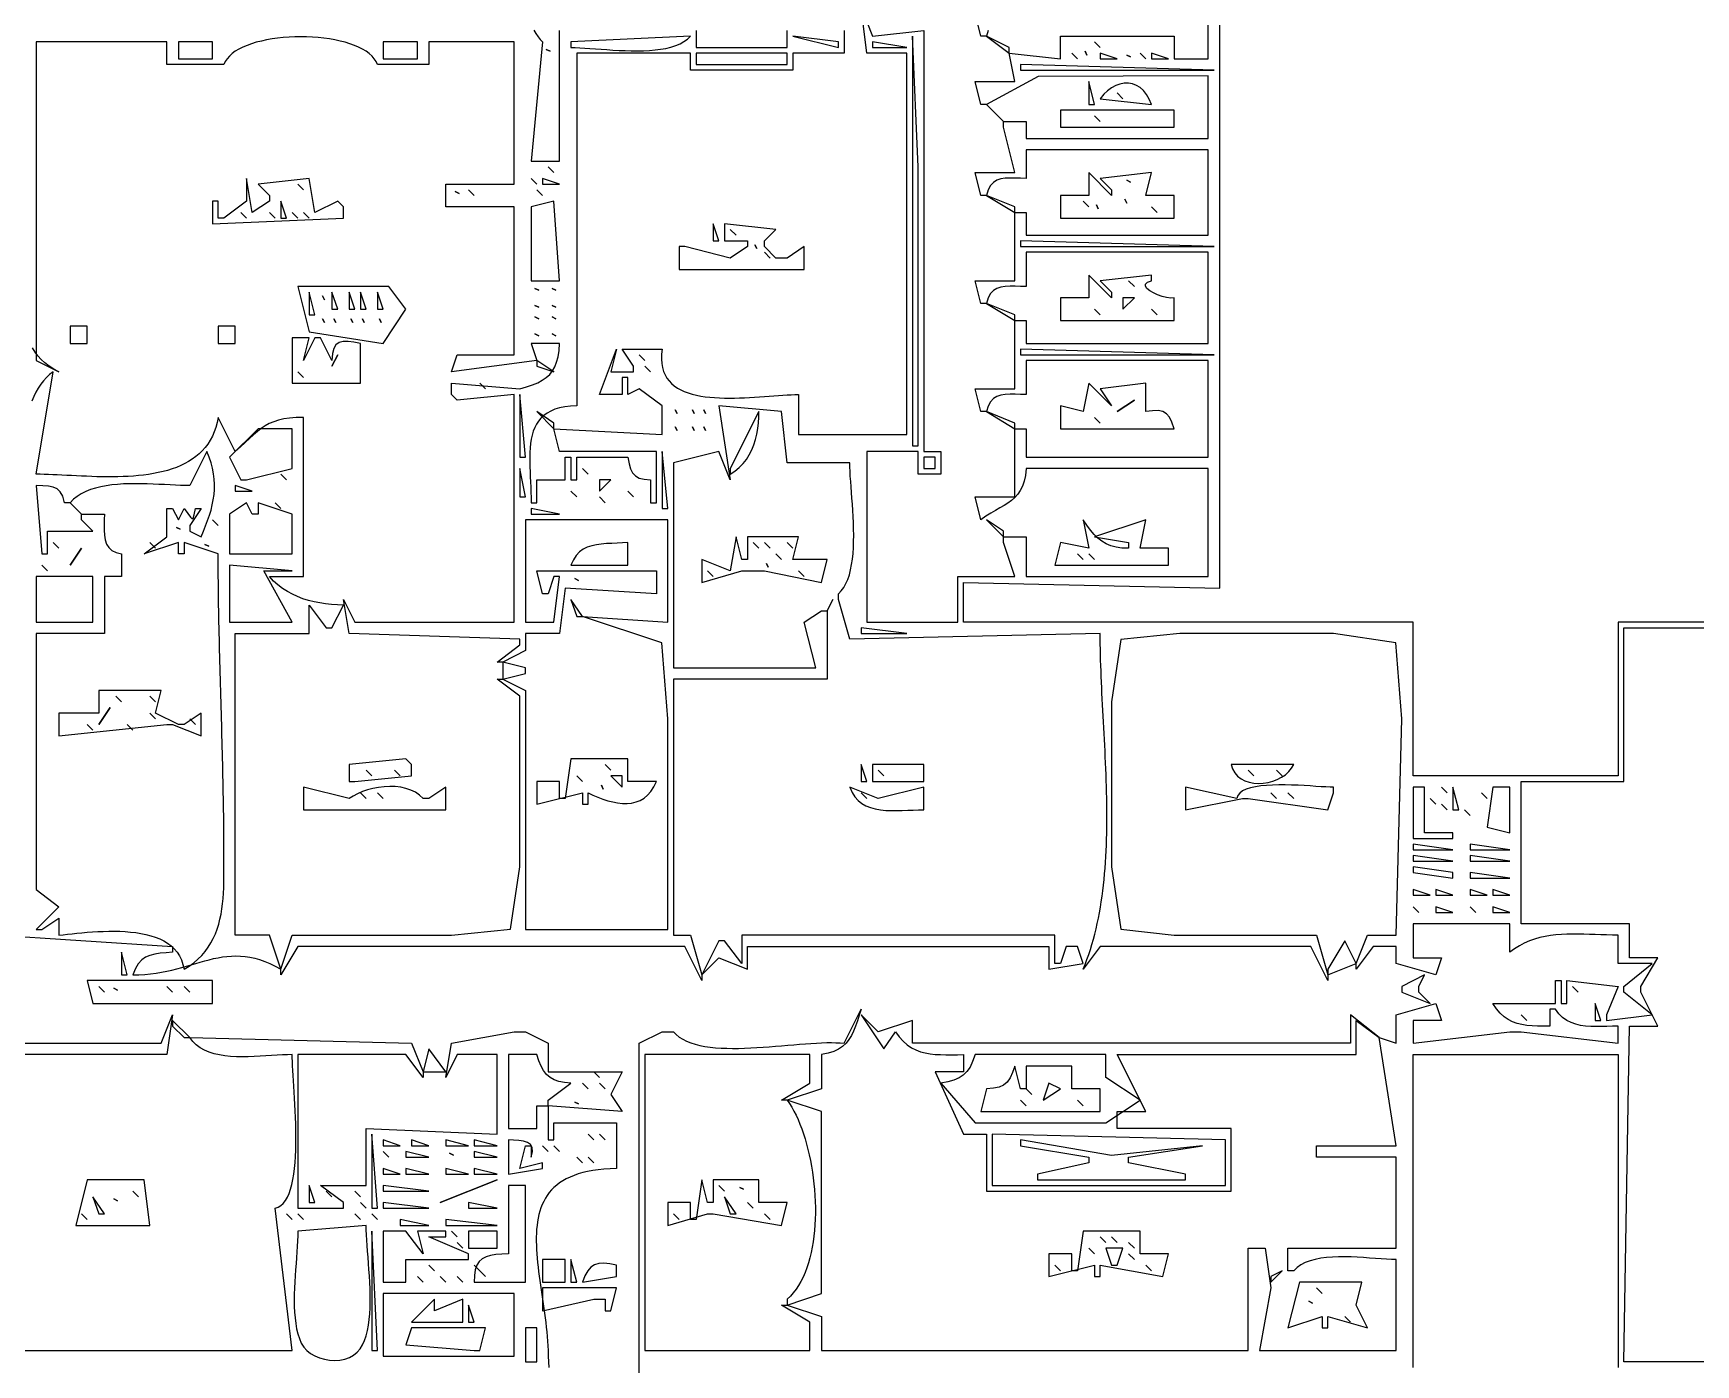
# Model space of a CAD drawing. Extents: x 0 to 1224, y 0 to 793.
# Drawn here: x 657.5 to 949.7, y 410.5 to 644.5 of the extents above; entities that cross this region are included whole.
import ezdxf

# ---------------------------------------------------------------- set-up
doc = ezdxf.new("R2010")
doc.units = 0
doc.layers.add('C7', color=7, linetype='CONTINUOUS')

msp = doc.modelspace()

# ---------------------------------------------------------------- linework, layer by layer
at = {"layer": 'C7'}
for points in [[(997, 541), (936, 541), (936, 514), (900, 514), (900, 541), (821, 541), (821, 548), (866, 547), (866, 752)], [(800, 645), (800, 641), (791, 641), (791, 638), (773, 638), (773, 641), (753, 641), (753, 579), (751.8939, 578.9514), (750.8889, 578.835), (749.9803, 578.6535), (749.1635, 578.4097), (748.4338, 578.1064), (747.7866, 577.7464), (747.2172, 577.3325), (746.721, 576.8673), (746.2932, 576.3538), (745.9293, 575.7946), (745.6246, 575.1926), (745.3744, 574.5506), (745.174, 573.8712), (745.019, 573.1573), (744.9044, 572.4117), (744.8258, 571.6371), (744.7784, 570.8364), (744.7577, 570.0122), (744.7589, 569.1675), (744.7774, 568.3048), (744.8085, 567.4271), (744.8476, 566.5371), (744.89, 565.6376), (744.9311, 564.7314), (744.9663, 563.8212), (744.9908, 562.9098), (745, 562), (746, 562), (746, 566), (751, 566), (751, 570), (752, 570), (752, 566), (753, 566), (753, 570), (762, 570), (762.2213, 568.8496), (762.4825, 567.9316), (762.8296, 567.2223), (763.3088, 566.6982), (763.9662, 566.3356), (764.8479, 566.1107), (766, 566), (766, 562), (767, 562), (767, 571), (750, 571), (749, 575), (768, 574), (768, 579), (764, 582), (762, 581), (762, 584), (761, 584), (761, 581), (757, 581), (760, 589), (759, 585), (763, 585), (763, 586), (761, 589), (768, 589), (767.9013, 588.0921), (767.8813, 587.2478), (767.9366, 586.4649), (768.064, 585.7414), (768.2603, 585.0749), (768.5222, 584.4634), (768.8463, 583.9047), (769.2295, 583.3966), (769.6685, 582.937), (770.16, 582.5238), (770.7008, 582.1547), (771.2876, 581.8276), (771.9171, 581.5404), (772.586, 581.2909), (773.2912, 581.0769), (774.0294, 580.8962), (774.7972, 580.7469), (775.5914, 580.6265), (776.4088, 580.5331), (777.2461, 580.4644), (778.1, 580.4183), (778.9673, 580.3927), (779.8447, 580.3853), (780.7289, 580.394), (781.6168, 580.4167), (782.5049, 580.4512), (783.3901, 580.4953), (784.2691, 580.5469), (785.1386, 580.6039), (785.9954, 580.664), (786.8362, 580.7251), (787.6578, 580.7851), (788.4568, 580.8417), (789.2301, 580.8929), (789.9743, 580.9365), (790.6861, 580.9703), (791.3625, 580.9922), (792, 581), (792, 574), (811, 574), (811, 641), (804, 641), (803, 649), (805, 644), (814, 645), (814, 571), (817, 571), (817, 567), (813, 567), (813, 571), (804, 571), (804, 541), (820, 541), (820, 549), (830, 549), (828, 555), (828, 556), (832, 556), (832, 549), (864, 549), (864, 568), (832, 568), (831.8592, 566.8041), (831.6358, 565.7732), (831.3338, 564.8872), (830.9574, 564.1262), (830.5105, 563.4702), (829.9975, 562.8993), (829.4222, 562.3935), (828.7889, 561.9329), (828.1017, 561.4975), (827.3646, 561.0673), (826.5818, 560.6224), (825.7573, 560.1429), (824.8953, 559.6087), (824, 559), (823, 563), (830, 563), (830, 575), (832, 575), (832, 570), (864, 570), (864, 587), (832, 587), (832, 581), (831.0083, 581.0163), (830.0571, 581.0447), (829.1555, 581.0542), (828.3126, 581.0141), (827.5375, 580.8933), (826.8395, 580.6611), (826.2275, 580.2866), (825.7109, 579.7388), (825.2986, 578.9869), (825, 578), (824, 578), (823, 582), (830, 582), (830, 594), (832, 594), (832, 590), (864, 590), (864, 606), (832, 606), (832, 600), (831.0083, 600.0163), (830.0571, 600.0447), (829.1555, 600.0543), (828.3126, 600.0141), (827.5375, 599.8934), (826.8395, 599.6612), (826.2275, 599.2867), (825.7109, 598.7389), (825.2986, 597.9869), (825, 597), (824, 597), (823, 601), (830, 601), (830, 613), (832, 613), (832, 609), (864, 609), (864, 624), (832, 624), (832, 619), (831.0083, 619.0163), (830.0571, 619.0447), (829.1555, 619.0542), (828.3126, 619.0141), (827.5375, 618.8934), (826.8395, 618.6612), (826.2275, 618.2866), (825.7109, 617.7388), (825.2986, 616.9869), (825, 616), (824, 616), (823, 620), (830, 620), (828, 628), (828, 629), (832, 629), (832, 626), (864, 626), (864, 637), (834.083313, 636.888916), (825, 632), (824, 632), (823, 636), (830, 636), (829, 641), (838, 640), (838, 644), (858, 644), (858, 640), (864, 640), (864, 650)], [(825.2986, 644.9869), (825, 644), (824, 644), (823, 648)], [(764, 377), (764, 467), (768, 469), (769, 469), (770, 469), (770.4853, 468.5119), (771.0373, 468.0776), (771.6521, 467.6944), (772.3258, 467.3597), (773.0545, 467.0709), (773.8343, 466.8253), (774.6614, 466.6204), (775.5318, 466.4536), (776.4416, 466.3221), (777.387, 466.2235), (778.3641, 466.1551), (779.3689, 466.1142), (780.3977, 466.0984), (781.4465, 466.1048), (782.5113, 466.1311), (783.5884, 466.1744), (784.6738, 466.2323), (785.7637, 466.3021), (786.8541, 466.3811), (787.9412, 466.4669), (789.0211, 466.5567), (790.0898, 466.648), (791.1436, 466.738), (792.1784, 466.8244), (793.1905, 466.9043), (794.1759, 466.9752), (795.1307, 467.0345), (796.051, 467.0796), (796.9331, 467.1078), (797.7729, 467.1166), (798.5665, 467.1032), (799.3102, 467.0652), (800, 467), (803, 473), (802.6509, 471.924), (802.3229, 470.9196), (801.9967, 469.9874), (801.6534, 469.1285), (801.2738, 468.3438), (800.8389, 467.634), (800.3296, 467.0001), (799.7269, 466.443), (799.0116, 465.9635), (798.1647, 465.5626), (797.1672, 465.2411), (796, 465), (796, 459), (790, 457), (789, 457), (794, 460), (794, 465), (765, 465), (765, 413), (794, 413), (794, 418), (789, 421), (790, 421), (796, 419), (796, 413), (871, 413), (871, 431), (874, 431), (875, 424), (873, 413), (897, 413), (897, 429), (896.1838, 429.0147), (895.2987, 429.0543), (894.3543, 429.1121), (893.3601, 429.1813), (892.3257, 429.2552), (891.2607, 429.327), (890.1747, 429.39), (889.0774, 429.4374), (887.9783, 429.4625), (886.887, 429.4585), (885.813, 429.4186), (884.7661, 429.3362), (883.7558, 429.2045), (882.7917, 429.0166), (881.8834, 428.766), (881.0404, 428.4457), (880.2725, 428.0491), (879.5891, 427.5695), (879, 427), (878, 427), (878, 431), (897, 431), (897, 447), (883, 447), (883, 449), (897, 449), (894, 468), (897, 467), (897, 472), (904, 474), (905, 471), (900, 471), (900, 467), (917, 469), (918, 469), (919, 469), (936, 467), (936, 470), (935.031, 469.9879), (934.0626, 469.9615), (933.1002, 469.9356), (932.1493, 469.9254), (931.2153, 469.9456), (930.3035, 470.0113), (929.4194, 470.1374), (928.5684, 470.3388), (927.756, 470.6306), (926.9875, 471.0277), (926.2684, 471.5449), (925.6041, 472.1974), (925, 473), (924, 473), (924, 470), (922.9081, 470.0045), (921.874, 470.0201), (920.8943, 470.0613), (919.966, 470.1427), (919.0857, 470.2791), (918.2502, 470.485), (917.4565, 470.775), (916.7011, 471.1639), (915.981, 471.6662), (915.2929, 472.2965), (914.6336, 473.0696), (914, 474), (925, 474), (925, 478), (926, 478), (926, 474), (927, 474), (927, 478), (936, 477), (934, 472), (934, 471), (942, 472), (937, 476), (937, 477), (942, 481), (936, 481), (936, 486), (935.0038, 486.009), (934.0041, 486.0328), (933.0022, 486.0661), (931.9995, 486.1035), (930.9974, 486.14), (929.9973, 486.1701), (929.0007, 486.1888), (928.0089, 486.1907), (927.0234, 486.1706), (926.0456, 486.1233), (925.0768, 486.0436), (924.1186, 485.9261), (923.1722, 485.7657), (922.2392, 485.557), (921.3209, 485.295), (920.4188, 484.9743), (919.5342, 484.5897), (918.6686, 484.1359), (917.8234, 483.6077), (917, 483), (917, 488), (900, 488), (900, 482), (905, 482), (904, 479), (897, 481), (897, 484), (893, 484), (890, 480), (890, 481), (892, 486), (897, 486), (898, 524), (896.972229, 537.396606), (886, 539), (859, 539), (848.603394, 537.972229), (847, 527), (847, 498), (848.603394, 487.027771), (858, 486), (883, 486), (885, 479), (885, 478), (882, 484), (845, 484), (842, 480), (842.3446, 480.8533), (842.671, 481.7178), (842.9798, 482.5931), (843.2712, 483.4789), (843.5457, 484.3747), (843.8037, 485.2803), (844.0457, 486.1952), (844.272, 487.1193), (844.4831, 488.052), (844.6795, 488.9931), (844.8615, 489.9422), (845.0296, 490.8989), (845.1841, 491.8629), (845.3256, 492.8339), (845.4544, 493.8116), (845.5709, 494.7955), (845.6756, 495.7852), (845.769, 496.7806), (845.8513, 497.7812), (845.9231, 498.7866), (845.9848, 499.7966), (846.0367, 500.8108), (846.0794, 501.8287), (846.1133, 502.8502), (846.1386, 503.8748), (846.156, 504.9021), (846.1658, 505.9319), (846.1684, 506.9638), (846.1643, 507.9974), (846.1539, 509.0324), (846.1375, 510.0684), (846.1157, 511.1052), (846.0888, 512.1422), (846.0573, 513.1793), (846.0216, 514.216), (845.9822, 515.252), (845.9393, 516.287), (845.8935, 517.3205), (845.8452, 518.3523), (845.7949, 519.3821), (845.7428, 520.4093), (845.6895, 521.4338), (845.6354, 522.4551), (845.5809, 523.473), (845.5264, 524.487), (845.4724, 525.4968), (845.4192, 526.5021), (845.3674, 527.5025), (845.3172, 528.4977), (845.2692, 529.4873), (845.2237, 530.471), (845.1813, 531.4484), (845.1422, 532.4192), (845.107, 533.383), (845.0761, 534.3395), (845.0498, 535.2883), (845.0286, 536.2291), (845.013, 537.1616), (845.0033, 538.0853), (845, 539), (801, 538), (799, 545), (799, 546), (799.5026, 546.5121), (799.9423, 547.1088), (800.3229, 547.7834), (800.6478, 548.5293), (800.9207, 549.34), (801.1451, 550.2088), (801.3248, 551.1292), (801.4632, 552.0945), (801.564, 553.0982), (801.6308, 554.1338), (801.6671, 555.1945), (801.6767, 556.2738), (801.663, 557.3652), (801.6298, 558.4619), (801.5805, 559.5575), (801.5188, 560.6454), (801.4483, 561.7189), (801.3727, 562.7715), (801.2954, 563.7966), (801.2201, 564.7875), (801.1505, 565.7378), (801.09, 566.6407), (801.0424, 567.4898), (801.0112, 568.2784), (801, 569), (790, 569), (789, 578), (778, 579), (780, 566), (778, 571), (770, 569), (770, 533), (795, 533), (793, 541), (796, 543), (797, 543), (797, 531), (770, 531), (770, 486), (773, 486), (775, 479), (775, 478), (772, 484), (704, 484), (701, 479), (701, 480), (703, 486), (731, 486), (741.396606, 487.027771), (743, 498), (743, 528), (739, 531), (740, 531), (744, 529), (744, 487), (769, 487), (769, 524), (767.972229, 537.396606), (754, 542), (769, 541), (769, 559), (744, 559), (744, 541), (749, 541), (750, 549), (749, 549), (748, 546), (747, 546), (746, 550), (767, 550), (767, 546), (751, 547), (750, 539), (744, 539), (744, 536), (740, 534), (739, 534), (743, 537), (743, 538), (713, 539), (712, 545), (714, 541), (742, 541), (742, 581), (732, 580), (731, 581), (731, 583), (743, 582), (744.1775, 582.3456), (745.2261, 582.7021), (746.1518, 583.0837), (746.9612, 583.5047), (747.6604, 583.9793), (748.2557, 584.5218), (748.7535, 585.1464), (749.1601, 585.8674), (749.4817, 586.699), (749.7247, 587.6555), (749.8953, 588.751), (750, 590), (745, 590), (746, 587), (731, 585), (732, 588), (742, 588), (742, 614), (730, 614), (730, 618), (742, 618), (742, 643), (727, 643), (727, 639), (718, 639), (717.7641, 639.5255), (717.4401, 640.0211), (717.0331, 640.4866), (716.5484, 640.922), (715.991, 641.3275), (715.3663, 641.7029), (714.6794, 642.0482), (713.9355, 642.3636), (713.1397, 642.6489), (712.2972, 642.9042), (711.4133, 643.1294), (710.4931, 643.3246), (709.5417, 643.4898), (708.5645, 643.6249), (707.5665, 643.7301), (706.553, 643.8051), (705.529, 643.8502), (704.5, 643.8652), (703.4709, 643.8502), (702.4469, 643.8051), (701.4334, 643.7301), (700.4354, 643.6249), (699.4582, 643.4898), (698.5068, 643.3246), (697.5866, 643.1294), (696.7027, 642.9042), (695.8602, 642.6489), (695.0644, 642.3636), (694.3205, 642.0482), (693.6336, 641.7029), (693.0089, 641.3275), (692.4515, 640.922), (691.9668, 640.4866), (691.5598, 640.0211), (691.2358, 639.5255), (691, 639), (681, 639), (681, 643), (658, 643), (658, 587), (662, 585), (661.0938, 585.476), (660.2766, 585.9963), (659.5438, 586.5589), (658.8912, 587.1613), (658.3144, 587.8014), (657.809, 588.477), (657.3707, 589.1858)], [(683, 643), (683, 640), (689, 640), (689, 643), (683, 643)], [(719, 643), (719, 640), (725, 640), (725, 643), (719, 643)], [(747, 643), (745, 622), (750, 622), (750, 645)], [(745.4517, 645.0669), (745.8225, 644.4352), (746.2052, 643.8762), (746.5982, 643.3958), (747, 643)], [(752, 643), (752, 642), (752.7406, 641.9879), (753.5476, 641.9548), (754.4135, 641.9047), (755.3313, 641.8422), (756.2936, 641.7714), (757.2933, 641.6967), (758.3231, 641.6223), (759.3757, 641.5527), (760.4441, 641.492), (761.5209, 641.4447), (762.5989, 641.4149), (763.6709, 641.4071), (764.7297, 641.4255), (765.768, 641.4745), (766.7787, 641.5583), (767.7544, 641.6812), (768.688, 641.8476), (769.5722, 642.0618), (770.3998, 642.328), (771.1636, 642.6507), (771.8564, 643.034), (772.4709, 643.4823), (773, 644), (752, 643)], [(774, 645), (774, 642), (790, 642), (790, 645)], [(791, 644), (799, 642), (799, 643), (791, 644)], [(805, 643), (805, 642), (811, 642), (805, 643)], [(812, 644), (812, 572), (813, 572), (813, 621), (812, 644)], [(825, 644), (829, 641), (829, 642), (825, 644)], [(844, 643), (845, 642), (844, 643)], [(747.666687, 641.666687), (748.333313, 641.333313), (747.666687, 641.666687)], [(774, 641), (774, 639), (790, 639), (790, 641), (774, 641)], [(840, 641), (841, 640), (840, 641)], [(842.333313, 641.333313), (842.666687, 640.666687), (842.333313, 641.333313)], [(845, 641), (845, 640), (848, 640), (845, 641)], [(849.666687, 640.666687), (850.333313, 640.333313), (849.666687, 640.666687)], [(852, 641), (853, 640), (852, 641)], [(854, 641), (854, 640), (857, 640), (854, 641)], [(831, 639), (831, 638), (865, 638), (831, 639)], [(843, 636), (843, 632), (844, 632), (843, 636)], [(845, 633), (854, 632), (853.6186, 632.9424), (853.1538, 633.7456), (852.6164, 634.411), (852.0171, 634.9398), (851.3668, 635.3333), (850.6762, 635.5928), (849.9563, 635.7195), (849.2176, 635.7149), (848.4712, 635.5802), (847.7278, 635.3166), (846.9981, 634.9255), (846.2931, 634.4082), (845.6234, 633.7659), (845, 633)], [(848, 634), (849, 633), (848, 634)], [(825, 632), (828, 629), (825, 632)], [(838, 631), (838, 628), (858, 628), (858, 631), (838, 631)], [(844, 630), (845, 629), (844, 630)], [(748, 621), (749, 620), (748, 621)], [(843, 620), (843, 616), (838, 616), (838, 612), (858, 612), (858, 616), (853, 616), (854, 620), (845, 619), (847, 617), (847, 616), (843, 620)], [(695, 619), (695, 615), (691, 612), (690, 612), (690, 615), (689, 615), (689, 611), (712, 612), (712, 614), (711, 615), (707, 613), (706, 619), (697, 618), (699, 616), (699, 615), (696, 613), (695, 619)], [(704, 618), (705, 617), (704, 618)], [(731.666687, 616.666687), (732.333313, 616.333313), (731.666687, 616.666687)], [(734, 617), (735, 616), (734, 617)], [(745, 619), (746, 618), (745, 619)], [(746, 617), (747, 616), (746, 617)], [(747, 619), (747, 618), (750, 618), (747, 619)], [(849.666687, 618.666687), (850.333313, 618.333313), (849.666687, 618.666687)], [(701, 615), (701, 612), (702, 612), (701, 615)], [(749, 615), (745, 614), (745, 601), (750, 601), (749, 615)], [(825, 616), (830, 613), (830, 614), (825, 616)], [(842, 615), (843, 614), (842, 615)], [(844.333313, 614.333313), (844.666687, 613.666687), (844.333313, 614.333313)], [(849.333313, 615.333313), (849.666687, 614.666687), (849.333313, 615.333313)], [(854, 614), (855, 613), (854, 614)], [(694, 613), (695, 612), (694, 613)], [(699, 613), (700, 612), (699, 613)], [(703, 613), (704, 612), (703, 613)], [(705, 613), (706, 612), (705, 613)], [(779, 611), (779, 608), (783, 608), (783, 607), (780, 605), (772, 607), (771, 607), (771, 603), (793, 603), (793, 607), (790, 605), (789, 605), (788, 605), (786, 607), (786, 608), (788, 610), (779, 611)], [(777, 611), (777, 608), (778, 608), (777, 611)], [(780, 610), (781, 609), (780, 610)], [(831, 608), (831, 607), (865, 607), (831, 608)], [(784.333313, 607.333313), (784.666687, 606.666687), (784.333313, 607.333313)], [(786, 606), (787, 605), (786, 606)], [(843, 602), (843, 598), (838, 598), (838, 594), (858, 594), (858, 598), (857.3912, 597.9629), (856.6661, 598.0507), (855.8799, 598.2425), (855.0876, 598.5171), (854.3443, 598.8537), (853.7052, 599.2312), (853.2253, 599.6288), (852.9597, 600.0254), (852.9635, 600.4001), (853.2919, 600.732), (854, 601), (854, 602), (845, 601), (847, 599), (847, 598), (843, 602)], [(704, 600), (706, 592), (719, 590), (723, 596), (720, 600), (704, 600)], [(706, 599), (706, 595), (707, 595), (706, 599)], [(710, 599), (710, 596), (711, 596), (710, 599)], [(713, 599), (713, 596), (714, 596), (713, 599)], [(715, 599), (715, 596), (716, 596), (715, 599)], [(718, 599), (718, 596), (719, 596), (718, 599)], [(745.666687, 599.666687), (746.333313, 599.333313), (745.666687, 599.666687)], [(748.666687, 599.666687), (749.333313, 599.333313), (748.666687, 599.666687)], [(850, 601), (851, 600), (850, 601)], [(708.333313, 598.333313), (708.666687, 597.666687), (708.333313, 598.333313)], [(745.666687, 596.666687), (746.333313, 596.333313), (745.666687, 596.666687)], [(748.666687, 596.666687), (749.333313, 596.333313), (748.666687, 596.666687)], [(825, 597), (830, 594), (830, 595), (825, 597)], [(849, 598), (849, 596), (851, 598), (849, 598)], [(708.333313, 594.333313), (708.666687, 593.666687), (708.333313, 594.333313)], [(710.333313, 594.333313), (710.666687, 593.666687), (710.333313, 594.333313)], [(713.333313, 594.333313), (713.666687, 593.666687), (713.333313, 594.333313)], [(715.333313, 594.333313), (715.666687, 593.666687), (715.333313, 594.333313)], [(718.333313, 594.333313), (718.666687, 593.666687), (718.333313, 594.333313)], [(745.666687, 594.666687), (746.333313, 594.333313), (745.666687, 594.666687)], [(748.666687, 594.666687), (749.333313, 594.333313), (748.666687, 594.666687)], [(844, 596), (845, 595), (844, 596)], [(854, 596), (855, 595), (854, 596)], [(664, 593), (664, 590), (667, 590), (667, 593), (664, 593)], [(690, 593), (690, 590), (693, 590), (693, 593), (690, 593)], [(703, 591), (703, 583), (715, 583), (715, 590), (713.8479, 590.2337), (712.8362, 590.3551), (711.9698, 590.3335), (711.2541, 590.1379), (710.6941, 589.7376), (710.2949, 589.1017), (710.0618, 588.1995), (710, 587), (708, 591), (707, 591), (705, 587), (706, 591), (703, 591)], [(745.666687, 591.666687), (746.333313, 591.333313), (745.666687, 591.666687)], [(748.666687, 591.666687), (749.333313, 591.333313), (748.666687, 591.666687)], [(711, 588), (710, 586), (711, 588)], [(764, 588), (765, 587), (764, 588)], [(831, 589), (831, 588), (865, 588), (831, 589)], [(649.713745, 486.134247), (682, 484), (682, 483), (680.8415, 482.9099), (679.7901, 482.8097), (678.8407, 482.6658), (677.9882, 482.4445), (677.2274, 482.1121), (676.5533, 481.6351), (675.9607, 480.9798), (675.4446, 480.1126), (675, 479), (676.0791, 479.022), (677.1218, 479.0851), (678.1304, 479.185), (679.1071, 479.3174), (680.0543, 479.478), (680.9745, 479.6624), (681.8698, 479.8663), (682.7427, 480.0855), (683.5954, 480.3154), (684.4304, 480.552), (685.2499, 480.7907), (686.0564, 481.0274), (686.8521, 481.2576), (687.6394, 481.4771), (688.4205, 481.6815), (689.198, 481.8665), (689.9741, 482.0278), (690.7511, 482.1611), (691.5313, 482.262), (692.3172, 482.3262), (693.1111, 482.3494), (693.9152, 482.3273), (694.732, 482.2556), (695.5638, 482.1298), (696.4129, 481.9458), (697.2816, 481.6992), (698.1724, 481.3856), (699.0874, 481.0007), (700.0292, 480.5403), (701, 480), (699, 486), (693, 486), (693, 539), (706, 539), (706, 544), (709, 540), (710, 540), (712, 544), (710.9445, 544.04), (709.8979, 544.1146), (708.863, 544.2272), (707.8423, 544.3816), (706.8385, 544.5812), (705.8542, 544.8295), (704.892, 545.1303), (703.9547, 545.4869), (703.0449, 545.903), (702.1651, 546.3821), (701.3181, 546.9278), (700.5065, 547.5436), (699.7329, 548.2332), (699, 549), (705, 549), (705, 577), (703.6988, 576.9654), (702.543, 576.8715), (701.5133, 576.7178), (700.5904, 576.5041), (699.7552, 576.2301), (698.9882, 575.8954), (698.2703, 575.4999), (697.5822, 575.0431), (696.9046, 574.5248), (696.2182, 573.9446), (695.5039, 573.3024), (694.7422, 572.5977), (693.914, 571.8303), (693, 571), (690, 577), (689.8209, 576.0911), (689.5892, 575.2347), (689.3068, 574.4295), (688.9757, 573.6739), (688.5977, 572.9663), (688.1748, 572.3054), (687.709, 571.6896), (687.2022, 571.1175), (686.6563, 570.5875), (686.0733, 570.0981), (685.4551, 569.6479), (684.8036, 569.2354), (684.1208, 568.859), (683.4086, 568.5173), (682.669, 568.2088), (681.9039, 567.9321), (681.1152, 567.6855), (680.305, 567.4677), (679.475, 567.277), (678.6273, 567.1122), (677.7637, 566.9715), (676.8864, 566.8537), (675.997, 566.7571), (675.0977, 566.6802), (674.1904, 566.6217), (673.2769, 566.5799), (672.3593, 566.5535), (671.4394, 566.5408), (670.5193, 566.5405), (669.6008, 566.551), (668.6858, 566.5709), (667.7764, 566.5986), (666.8745, 566.6326), (665.9819, 566.6715), (665.1007, 566.7138), (664.2328, 566.7579), (663.3801, 566.8025), (662.5445, 566.8459), (661.728, 566.8868), (660.9326, 566.9235), (660.1601, 566.9547), (659.4126, 566.9789), (658.6919, 566.9944), (658, 567), (661, 585), (660.3843, 584.5333), (659.8148, 584.0094), (659.2899, 583.4312), (658.8078, 582.8015), (658.367, 582.1233), (657.9657, 581.3995), (657.6022, 580.633), (657.2749, 579.8268)], [(704, 585), (705, 584), (704, 585)], [(746, 587), (746, 586), (749, 585), (746, 587)], [(765, 586), (766, 585), (765, 586)], [(736, 583), (737, 582), (736, 583)], [(843, 583), (842, 578), (838, 579), (838, 575), (858, 575), (857.6144, 576.1636), (857.1735, 577.0333), (856.6446, 577.6385), (855.9952, 578.0084), (855.193, 578.1724), (854.2054, 578.1598), (853, 578), (853, 583), (845, 582), (847, 579), (843, 583)], [(743, 581), (743, 570), (744, 570), (743, 581)], [(851, 580), (848, 578), (851, 580)], [(746, 578), (749, 575), (749, 576), (746, 578)], [(770.333313, 578.333313), (770.666687, 577.666687), (770.333313, 578.333313)], [(773.333313, 578.333313), (773.666687, 577.666687), (773.333313, 578.333313)], [(775.333313, 578.333313), (775.666687, 577.666687), (775.333313, 578.333313)], [(785, 578), (780, 568), (780, 567), (780.8223, 567.5446), (781.565, 568.1664), (782.23, 568.858), (782.8189, 569.6121), (783.3337, 570.4213), (783.7761, 571.2783), (784.148, 572.1758), (784.4511, 573.1064), (784.6874, 574.0628), (784.8586, 575.0377), (784.9666, 576.0238), (785.0131, 577.0136), (785, 578)], [(825, 578), (830, 575), (830, 576), (825, 578)], [(844, 577), (845, 576), (844, 577)], [(697, 575), (692, 570), (694, 566), (695, 566), (703, 568), (703, 575), (697, 575)], [(770.333313, 575.333313), (770.666687, 574.666687), (770.333313, 575.333313)], [(773.333313, 575.333313), (773.666687, 574.666687), (773.333313, 575.333313)], [(775.333313, 575.333313), (775.666687, 574.666687), (775.333313, 575.333313)], [(688, 571), (685, 565), (684.208, 565.0096), (683.3637, 565.0357), (682.4729, 565.074), (681.5415, 565.1206), (680.5754, 565.171), (679.5806, 565.2213), (678.5629, 565.2671), (677.5283, 565.3044), (676.4827, 565.3289), (675.432, 565.3366), (674.3821, 565.3232), (673.339, 565.2845), (672.3085, 565.2164), (671.2965, 565.1148), (670.309, 564.9753), (669.352, 564.794), (668.4312, 564.5665), (667.5526, 564.2887), (666.7222, 563.9566), (665.9458, 563.5658), (665.2293, 563.1122), (664.5787, 562.5916), (664, 562), (663, 562), (662.674, 563.1243), (662.2461, 563.919), (661.6998, 564.4426), (661.0185, 564.7538), (660.1858, 564.9113), (659.1851, 564.9738), (658, 565), (659, 553), (660, 553), (660, 557), (668, 557), (666, 559), (666, 560), (670, 560), (669.9902, 559.0343), (669.9722, 558.0797), (669.9749, 557.1543), (670.0272, 556.2759), (670.1579, 555.4626), (670.3961, 554.7322), (670.7704, 554.1028), (671.31, 553.5924), (672.0435, 553.2187), (673, 553), (673, 549), (670, 549), (670, 539), (658, 539), (658, 494), (662, 491), (658, 487), (659, 487), (662, 489), (662, 486), (662.733, 486.0792), (663.5107, 486.1638), (664.3282, 486.2509), (665.1808, 486.3375), (666.0638, 486.4209), (666.9723, 486.4981), (667.9016, 486.5663), (668.847, 486.6226), (669.8038, 486.6642), (670.7671, 486.6883), (671.7323, 486.6918), (672.6945, 486.6721), (673.649, 486.6263), (674.5911, 486.5514), (675.5161, 486.4446), (676.419, 486.3031), (677.2954, 486.1239), (678.1402, 485.9043), (678.9489, 485.6414), (679.7166, 485.3323), (680.4387, 484.9742), (681.1103, 484.5641), (681.7267, 484.0993), (682.2832, 483.5768), (682.7749, 482.9939), (683.1972, 482.3476), (683.5453, 481.635), (683.8145, 480.8535), (684, 480), (684.8908, 480.5533), (685.7034, 481.1462), (686.4413, 481.7765), (687.1082, 482.4422), (687.7075, 483.1414), (688.2429, 483.8719), (688.7179, 484.6317), (689.136, 485.4188), (689.5008, 486.2311), (689.816, 487.0667), (690.085, 487.9234), (690.3113, 488.7993), (690.4987, 489.6922), (690.6506, 490.6002), (690.7706, 491.5213), (690.8623, 492.4533), (690.9292, 493.3943), (690.9749, 494.3422), (691.0029, 495.295), (691.0168, 496.2506), (691.0203, 497.207), (691.0167, 498.1622), (691.0098, 499.1141), (691.003, 500.0607), (691, 501), (690.9989, 502.0022), (690.9956, 503.0043), (690.9903, 504.0063), (690.9831, 505.0082), (690.974, 506.0099), (690.9631, 507.0114), (690.9505, 508.0129), (690.9362, 509.0142), (690.9205, 510.0154), (690.9032, 511.0165), (690.8846, 512.0175), (690.8648, 513.0183), (690.8437, 514.0191), (690.8215, 515.0197), (690.7983, 516.0203), (690.7742, 517.0207), (690.7492, 518.0211), (690.7234, 519.0214), (690.697, 520.0215), (690.67, 521.0216), (690.6424, 522.0216), (690.6144, 523.0216), (690.5861, 524.0214), (690.5575, 525.0212), (690.5288, 526.0209), (690.5, 527.0206), (690.4711, 528.0202), (690.4424, 529.0197), (690.4138, 530.0192), (690.3855, 531.0186), (690.3575, 532.018), (690.3299, 533.0173), (690.3029, 534.0166), (690.2765, 535.0159), (690.2507, 536.0151), (690.2257, 537.0143), (690.2016, 538.0135), (690.1784, 539.0126), (690.1562, 540.0117), (690.1351, 541.0108), (690.1153, 542.0099), (690.0967, 543.009), (690.0794, 544.0081), (690.0637, 545.0072), (690.0494, 546.0062), (690.0368, 547.0053), (690.0259, 548.0044), (690.0168, 549.0035), (690.0096, 550.0025), (690.0043, 551.0017), (690.001, 552.0008), (690, 553), (684, 555), (684, 553), (683, 553), (683, 555), (677, 553), (681, 556), (681, 561), (682, 561), (683, 559), (684, 561), (684.6847, 560.0829), (685.1297, 559.448), (685.4093, 559.1586), (685.5979, 559.2784), (685.77, 559.871), (686, 561), (687, 561), (685, 558), (685, 557), (687, 556), (687.4147, 556.9721), (687.7995, 557.9253), (688.1507, 558.8627), (688.4647, 559.7872), (688.7378, 560.7021), (688.9664, 561.6103), (689.1469, 562.5149), (689.2755, 563.4189), (689.3486, 564.3255), (689.3625, 565.2377), (689.3137, 566.1585), (689.1985, 567.0911), (689.0131, 568.0385), (688.754, 569.0037), (688.4175, 569.9898), (688, 571)], [(768, 571), (768, 561), (769, 561), (768, 571)], [(814, 570), (814, 568), (816, 568), (816, 570), (814, 570)], [(701, 567), (702, 566), (701, 567)], [(743, 568), (743, 563), (744, 563), (743, 568)], [(754, 568), (755, 567), (754, 568)], [(693, 565), (693, 564), (696, 564), (693, 565)], [(752, 564), (753, 563), (752, 564)], [(757, 566), (757, 564), (759, 566), (757, 566)], [(762, 564), (763, 563), (762, 564)], [(664, 562), (666, 560), (664, 562)], [(695, 562), (692, 560), (692, 553), (703, 553), (703, 560), (697, 562), (697, 560), (696, 560), (695, 562)], [(700, 562), (701, 561), (700, 562)], [(745, 561), (745, 560), (750, 560), (745, 561)], [(757, 563), (758, 562), (757, 563)], [(689, 559), (690, 558), (689, 559)], [(825, 559), (828, 556), (828, 557), (825, 559)], [(842, 559), (843, 554), (838, 555), (837, 551), (857, 551), (857, 554), (852, 554), (853, 559), (844, 556), (850, 555), (850, 554), (848.8222, 554.0252), (847.7792, 554.1615), (846.8518, 554.4067), (846.021, 554.7587), (845.2679, 555.2155), (844.5733, 555.7751), (843.9182, 556.4354), (843.2836, 557.1943), (842.6506, 558.0499), (842, 559)], [(682.666687, 557.666687), (683.333313, 557.333313), (682.666687, 557.666687)], [(781, 556), (780, 550), (775, 552), (775, 548), (782, 550), (783, 550), (786, 550), (796, 548), (797, 552), (791, 552), (792, 556), (783, 556), (783, 552), (782, 552), (781, 556)], [(661, 555), (662, 554), (661, 555)], [(666, 554), (664, 551), (666, 554)], [(678, 555), (679, 554), (678, 555)], [(687.666687, 554.666687), (688.333313, 554.333313), (687.666687, 554.666687)], [(752, 551), (762, 551), (762, 555), (761.0444, 554.9298), (760.0918, 554.8867), (759.1497, 554.8526), (758.2258, 554.8092), (757.3278, 554.7384), (756.4634, 554.622), (755.6404, 554.4417), (754.8663, 554.1793), (754.1489, 553.8167), (753.4959, 553.3357), (752.9149, 552.718), (752.4137, 551.9455), (752, 551)], [(784, 555), (785, 554), (784, 555)], [(786, 555), (787, 554), (786, 555)], [(788, 553), (789, 552), (788, 553)], [(790, 555), (791, 554), (790, 555)], [(841, 553), (842, 552), (841, 553)], [(843, 553), (844, 552), (843, 553)], [(659, 551), (660, 550), (659, 551)], [(692, 551), (692, 541), (703, 541), (698, 550), (703, 550), (692, 551)], [(776, 550), (777, 549), (776, 550)], [(786.333313, 551.333313), (786.666687, 550.666687), (786.333313, 551.333313)], [(792, 550), (793, 549), (792, 550)], [(658, 549), (658, 541), (668, 541), (668, 549), (658, 549)], [(752.666687, 548.666687), (753.333313, 548.333313), (752.666687, 548.666687)], [(752, 545), (753, 542), (754, 542), (752, 545)], [(798, 545), (797, 543), (798, 545)], [(803, 540), (803, 539), (811, 539), (803, 540)], [(997, 411), (937, 411), (938, 470), (943, 470), (940, 476), (940, 477), (943, 482), (938, 482), (938, 488), (919, 488), (919, 513), (937, 513), (937, 540), (997, 540)], [(740, 534), (740, 531), (744, 532), (744, 533), (740, 534)], [(669, 529), (669, 525), (663, 525), (662, 525), (662, 521), (681, 523), (682, 523), (687, 521), (687, 525), (684, 523), (683, 523), (679, 525), (680, 529), (669, 529)], [(671, 526), (669, 523), (671, 526)], [(672, 528), (673, 527), (672, 528)], [(678, 528), (679, 527), (678, 528)], [(667, 523), (668, 522), (667, 523)], [(674, 523), (675, 522), (674, 523)], [(678, 525), (679, 524), (678, 525)], [(685, 524), (686, 523), (685, 524)], [(713, 516), (713, 513), (714, 513), (724, 514), (724, 516), (723, 517), (713, 516)], [(716, 515), (717, 514), (716, 515)], [(721, 515), (722, 514), (721, 515)], [(752, 517), (751, 510), (750, 510), (750, 513), (746, 513), (746, 509), (754, 511), (754, 509), (755, 509), (755, 511), (755.8519, 510.6058), (756.717, 510.2407), (757.5898, 509.9134), (758.4642, 509.6324), (759.3347, 509.4062), (760.1954, 509.2436), (761.0406, 509.1531), (761.8646, 509.1432), (762.6615, 509.2226), (763.4257, 509.3999), (764.1513, 509.6836), (764.8326, 510.0824), (765.4639, 510.6048), (766.0394, 511.2595), (766.5533, 512.055), (767, 513), (762, 513), (762, 517), (752, 517)], [(758, 516), (759, 515), (758, 516)], [(803, 516), (803, 513), (804, 513), (803, 516)], [(805, 516), (805, 513), (814, 513), (814, 516), (805, 516)], [(806, 515), (807, 514), (806, 515)], [(868, 516), (868.2557, 515.1993), (868.6432, 514.5152), (869.146, 513.9444), (869.7475, 513.4837), (870.431, 513.1295), (871.18, 512.8788), (871.978, 512.7282), (872.8082, 512.6743), (873.6543, 512.7139), (874.4995, 512.8437), (875.3273, 513.0604), (876.1211, 513.3606), (876.8643, 513.7411), (877.5404, 514.1986), (878.1327, 514.7298), (878.6248, 515.3313), (879, 516), (868, 516)], [(871, 515), (872, 514), (871, 515)], [(876, 515), (877, 514), (876, 515)], [(705, 512), (705, 508), (730, 508), (730, 512), (727, 510), (726, 510), (725.3681, 510.6068), (724.6468, 511.1044), (723.849, 511.4978), (722.9876, 511.7923), (722.0755, 511.9931), (721.1256, 512.1055), (720.1506, 512.1346), (719.1637, 512.0858), (718.1775, 511.9642), (717.2051, 511.7752), (716.2593, 511.5238), (715.353, 511.2153), (714.4991, 510.8551), (713.7104, 510.4482), (713, 510), (705, 512)], [(753, 514), (754, 513), (753, 514)], [(757.333313, 512.333313), (757.666687, 511.666656), (757.333313, 512.333313)], [(759, 514), (761, 512), (761, 514), (759, 514)], [(801, 512), (801.3851, 511.0773), (801.8707, 510.3003), (802.4475, 509.6567), (803.1061, 509.1348), (803.8373, 508.7225), (804.6317, 508.4079), (805.4799, 508.179), (806.3727, 508.0238), (807.3007, 507.9303), (808.2546, 507.8867), (809.2251, 507.8808), (810.2029, 507.9008), (811.1786, 507.9347), (812.1429, 507.9705), (813.0864, 507.9962), (814, 508), (814, 512), (806, 510), (801, 512)], [(860, 512), (860, 508), (870, 510), (871, 510), (885, 508), (886, 511), (886, 512), (885.3951, 512.0121), (884.6683, 512.0449), (883.8355, 512.0929), (882.913, 512.1507), (881.9165, 512.213), (880.8622, 512.2743), (879.7661, 512.3292), (878.6442, 512.3723), (877.5125, 512.3981), (876.3871, 512.4014), (875.2839, 512.3766), (874.219, 512.3184), (873.2083, 512.2214), (872.268, 512.0801), (871.4141, 511.8891), (870.6624, 511.643), (870.0292, 511.3365), (869.5304, 510.9641), (869.1819, 510.5204), (869, 510), (860, 512)], [(900, 512), (900, 503), (907, 503), (907, 504), (902, 504), (902, 512), (900, 512)], [(905, 512), (906, 511), (905, 512)], [(907, 512), (907, 508), (908, 508), (907, 512)], [(914, 512), (913, 505), (917, 504), (917, 512), (914, 512)], [(715, 511), (716, 510), (715, 511)], [(718, 511), (719, 510), (718, 511)], [(803, 511), (804, 510), (803, 511)], [(875, 511), (876, 510), (875, 511)], [(878, 511), (879, 510), (878, 511)], [(903, 510), (904, 509), (903, 510)], [(905, 509), (906, 508), (905, 509)], [(912, 511), (913, 510), (912, 511)], [(909, 508), (910, 507), (909, 508)], [(900, 502), (900, 501), (907, 501), (900, 502)], [(900, 500), (900, 499), (907, 499), (900, 500)], [(910, 502), (910, 501), (917, 501), (910, 502)], [(910, 500), (910, 499), (917, 499), (910, 500)], [(900, 498), (900, 497), (907, 496), (907, 497), (900, 498)], [(910, 497), (910, 496), (917, 496), (910, 497)], [(900, 494), (900, 493), (903, 493), (900, 494)], [(904, 494), (904, 493), (907, 493), (904, 494)], [(910, 494), (910, 493), (913, 493), (910, 494)], [(914, 494), (914, 493), (917, 493), (914, 494)], [(900, 491), (901, 490), (900, 491)], [(904, 491), (904, 490), (907, 490), (904, 491)], [(910, 491), (911, 490), (910, 491)], [(914, 491), (914, 490), (917, 490), (914, 491)], [(782, 486), (782, 481), (779, 485), (778, 485), (775, 479), (778, 482), (783, 480), (783, 484), (836, 484), (836, 480), (842, 481), (841, 484), (839, 484), (838, 481), (837, 481), (837, 486), (782, 486)], [(888, 485), (885, 480), (885, 479), (890, 481), (888, 485)], [(673, 483), (673, 479), (674, 479), (673, 483)], [(667, 478), (668, 474), (689, 474), (689, 478), (667, 478)], [(669, 477), (670, 476), (669, 477)], [(671.666687, 476.666656), (672.333313, 476.333344), (671.666687, 476.666656)], [(681, 477), (682, 476), (681, 477)], [(684, 477), (685, 476), (684, 477)], [(902, 479), (898, 477), (898, 476), (903, 474), (901, 476), (901, 477), (902, 479)], [(928, 477), (929, 476), (928, 477)], [(932, 474), (932, 471), (933, 471), (932, 474)], [(651, 467), (680, 467), (682, 472), (681, 465), (652, 465)], [(682, 471), (682, 470), (684, 468), (685, 468), (682, 471)], [(803, 472), (807, 466), (809, 469), (809.6734, 468.1037), (810.3702, 467.3504), (811.0916, 466.7278), (811.8387, 466.2237), (812.6129, 465.8257), (813.4153, 465.5217), (814.2472, 465.2994), (815.1098, 465.1465), (816.0044, 465.0507), (816.9322, 464.9998), (817.8944, 464.9816), (818.8923, 464.9837), (819.9271, 464.9939), (821, 465), (821, 462), (816, 462), (821, 451), (825, 451), (825, 441), (868, 441), (868, 452), (848, 452), (848, 455), (853, 455), (848, 465), (890, 465), (890, 471), (894, 468), (889, 472), (889, 467), (812, 467), (812, 471), (806, 469), (803, 472)], [(919, 472), (920, 471), (919, 472)], [(640, 413), (703, 413), (700, 438), (700.532, 438.1781), (701.0129, 438.4686), (701.4452, 438.8647), (701.8309, 439.3595), (702.1725, 439.9462), (702.4721, 440.6179), (702.7321, 441.3677), (702.9547, 442.1889), (703.1423, 443.0745), (703.297, 444.0177), (703.4212, 445.0117), (703.5171, 446.0496), (703.5871, 447.1245), (703.6334, 448.2297), (703.6582, 449.3582), (703.6639, 450.5032), (703.6527, 451.6578), (703.6269, 452.8153), (703.5888, 453.9687), (703.5407, 455.1112), (703.4848, 456.2359), (703.4234, 457.3361), (703.3588, 458.4048), (703.2933, 459.4352), (703.2291, 460.4204), (703.1686, 461.3536), (703.114, 462.228), (703.0675, 463.0367), (703.0315, 463.7728), (703.0082, 464.4295), (703, 465), (702.1638, 464.9861), (701.2753, 464.9491), (700.3421, 464.8956), (699.3717, 464.8324), (698.3719, 464.7663), (697.3501, 464.7039), (696.3139, 464.652), (695.2711, 464.6173), (694.2292, 464.6067), (693.1957, 464.6267), (692.1783, 464.6843), (691.1846, 464.786), (690.2222, 464.9387), (689.2987, 465.1491), (688.4217, 465.4239), (687.5987, 465.7698), (686.8375, 466.1936), (686.1455, 466.7021), (685.5305, 467.302), (685, 468), (724, 467), (726, 462), (726, 461), (723, 465), (704, 465), (704, 438), (712, 438), (712, 439), (708, 442), (716, 442), (716, 452), (739, 451), (739, 465), (732, 465), (730, 461), (731, 467), (742, 469), (743, 469), (744, 469), (748, 467), (748, 462), (761, 462), (759, 458), (761, 455), (748, 456), (748, 457), (752, 460), (750.8634, 460.0855), (749.8827, 460.2765), (749.0414, 460.578), (748.3231, 460.9953), (747.7113, 461.5336), (747.1895, 462.198), (746.7413, 462.9938), (746.3503, 463.926), (746, 465), (741, 465), (741, 452), (746, 452), (746, 456), (748, 456), (748, 450), (749, 450), (749, 453), (760, 453), (760, 445), (758.871, 444.9591), (757.8006, 444.8849), (756.7874, 444.778), (755.8299, 444.6392), (754.9269, 444.4692), (754.0768, 444.2688), (753.2782, 444.0385), (752.5298, 443.7793), (751.8302, 443.4917), (751.1779, 443.1766), (750.5715, 442.8346), (750.0097, 442.4665), (749.4909, 442.073), (749.0139, 441.6548), (748.5772, 441.2126), (748.1793, 440.7472), (747.819, 440.2593), (747.4947, 439.7496), (747.2051, 439.2188), (746.9488, 438.6677), (746.7244, 438.0969), (746.5303, 437.5073), (746.3654, 436.8995), (746.2281, 436.2743), (746.117, 435.6323), (746.0307, 434.9744), (745.9678, 434.3011), (745.927, 433.6134), (745.9068, 432.9118), (745.9057, 432.1971), (745.9225, 431.47), (745.9556, 430.7312), (746.0037, 429.9816), (746.0654, 429.2217), (746.1392, 428.4524), (746.2238, 427.6742), (746.3177, 426.8881), (746.4196, 426.0947), (746.528, 425.2946), (746.6416, 424.4887), (746.7588, 423.6777), (746.8784, 422.8622), (746.9989, 422.0431), (747.1188, 421.221), (747.2369, 420.3966), (747.3517, 419.5708), (747.4617, 418.7441), (747.5656, 417.9174), (747.6619, 417.0913), (747.7494, 416.2666), (747.8264, 415.444), (747.8917, 414.6242), (747.9439, 413.808), (747.9815, 412.9961), (748.0177, 412.0002), (748.0531, 411.004), (748.0876, 410.0075)], [(727, 466), (726, 462), (730, 462), (727, 466)], [(823, 465), (822.5857, 463.8059), (822.1204, 462.8255), (821.5817, 462.0332), (820.9471, 461.4035), (820.1941, 460.9109), (819.3002, 460.5298), (818.243, 460.2347), (817, 460), (823, 453), (846, 453), (852, 457), (846, 461), (846, 465), (823, 465)], [(900, 410), (900, 465), (936, 465), (936, 410)], [(756, 462), (757, 461), (756, 462)], [(830, 463), (829.6066, 461.8322), (829.172, 460.8991), (828.6567, 460.1792), (828.0213, 459.6509), (827.2263, 459.2926), (826.2323, 459.0828), (825, 459), (824, 455), (845, 455), (845, 459), (840, 459), (840, 463), (832, 463), (832, 459), (831, 459), (830, 463)], [(754, 460), (755, 459), (754, 460)], [(757, 460), (758, 459), (757, 460)], [(832, 459), (833, 458), (832, 459)], [(836, 460), (835, 457), (838, 459), (836, 460)], [(752.666687, 456.666656), (753.333313, 456.333344), (752.666687, 456.666656)], [(790, 457), (790.4066, 456.4025), (790.8, 455.7593), (791.1794, 455.073), (791.5442, 454.346), (791.8939, 453.5807), (792.2279, 452.7797), (792.5456, 451.9455), (792.8464, 451.0805), (793.1296, 450.1872), (793.3948, 449.2681), (793.6413, 448.3256), (793.8685, 447.3624), (794.0759, 446.3807), (794.2627, 445.3832), (794.4286, 444.3722), (794.5728, 443.3504), (794.6947, 442.32), (794.7938, 441.2838), (794.8695, 440.244), (794.9212, 439.2033), (794.9483, 438.164), (794.9501, 437.1287), (794.9262, 436.0999), (794.8759, 435.08), (794.7986, 434.0714), (794.6938, 433.0768), (794.5608, 432.0986), (794.3991, 431.1392), (794.208, 430.2011), (793.9869, 429.2868), (793.7354, 428.3989), (793.4527, 427.5397), (793.1383, 426.7118), (792.7916, 425.9176), (792.412, 425.1596), (791.999, 424.4404), (791.5518, 423.7623), (791.07, 423.1279), (790.5529, 422.5396), (790, 422), (790, 421), (796, 423), (796, 455), (790, 457)], [(831, 457), (832, 456), (831, 457)], [(841, 457), (842, 456), (841, 457)], [(717, 451), (717, 438), (718, 438), (717, 451)], [(719, 450), (719, 449), (722, 449), (719, 450)], [(724, 450), (724, 449), (727, 449), (724, 450)], [(730, 450), (730, 449), (734, 449), (730, 450)], [(735, 450), (735, 449), (739, 449), (735, 450)], [(741, 450), (741, 444), (747, 445), (747, 446), (743, 445), (744, 449), (745, 449), (745, 447), (745.243, 447.958), (745.1815, 448.6773), (744.8615, 449.1941), (744.3293, 449.5442), (743.6309, 449.7638), (742.8125, 449.8889), (741.9201, 449.9556), (741, 450)], [(755, 451), (756, 450), (755, 451)], [(757, 451), (758, 450), (757, 451)], [(826, 451), (826, 442), (867, 442), (867, 450), (826, 451)], [(831, 450), (831, 449), (843, 447), (843, 446), (834, 444), (834, 443), (860, 443), (860, 444), (850, 446), (850, 447), (863, 449), (847, 447.263885), (831, 450)], [(719, 448), (720, 447), (719, 448)], [(723, 448), (723, 447), (727, 447), (723, 448)], [(730.666687, 447.666656), (731.333313, 447.333344), (730.666687, 447.666656)], [(735, 448), (735, 447), (739, 447), (735, 448)], [(747, 449), (748, 448), (747, 449)], [(749, 449), (750, 448), (749, 449)], [(719, 445), (719, 444), (722, 444), (719, 445)], [(723, 445), (723, 444), (727, 444), (723, 445)], [(730, 445), (730, 444), (734, 444), (730, 445)], [(735, 445), (735, 444), (739, 444), (735, 445)], [(753, 447), (754, 446), (753, 447)], [(755, 447), (756, 446), (755, 447)], [(667, 443), (665, 435), (678, 435), (677, 443), (667, 443)], [(706, 442), (706, 439), (707, 439), (706, 442)], [(719, 442), (719, 441), (727, 441), (719, 442)], [(729, 439), (739, 443), (729, 439)], [(741, 442), (741, 430), (739.8404, 429.9463), (738.7998, 429.8519), (737.8802, 429.6948), (737.0836, 429.4531), (736.412, 429.105), (735.8674, 428.6284), (735.4519, 428.0015), (735.1675, 427.2024), (735.0162, 426.2092), (735, 425), (744, 425), (744, 442), (741, 442)], [(775, 443), (774, 436), (773, 436), (773, 439), (769, 439), (769, 435), (776, 437), (777, 437), (789, 435), (790, 439), (785, 439), (785, 443), (777, 443), (777, 439), (776, 439), (775, 443)], [(778, 442), (779, 441), (778, 442)], [(781.666687, 441.666656), (782.333313, 441.333344), (781.666687, 441.666656)], [(668, 440), (669, 437), (670, 437), (668, 440)], [(671.666687, 439.666656), (672.333313, 439.333344), (671.666687, 439.666656)], [(675, 441), (676, 440), (675, 441)], [(709, 441), (710, 440), (709, 441)], [(714, 441), (715, 440), (714, 441)], [(715, 439), (716, 438), (715, 439)], [(719, 439), (719, 438), (727, 438), (719, 439)], [(734, 439), (734, 438), (739, 438), (734, 439)], [(779, 440), (780, 437), (781, 437), (779, 440)], [(783, 439), (784, 438), (783, 439)], [(666, 437), (667, 436), (666, 437)], [(702, 437), (703, 436), (702, 437)], [(704, 437), (705, 436), (704, 437)], [(714, 437), (715, 436), (714, 437)], [(717, 437), (718, 436), (717, 437)], [(722, 436), (722, 435), (727, 435), (722, 436)], [(730, 436), (730, 435), (739, 435), (730, 436)], [(770, 437), (771, 436), (770, 437)], [(786, 437), (787, 436), (786, 437)], [(704, 434), (703.9873, 433.1489), (703.9524, 432.2482), (703.8997, 431.3039), (703.8336, 430.3219), (703.7587, 429.3081), (703.6793, 428.2684), (703.6, 427.2086), (703.5251, 426.1348), (703.4593, 425.0529), (703.4068, 423.9686), (703.3723, 422.8881), (703.3601, 421.8171), (703.3748, 420.7615), (703.4207, 419.7274), (703.5024, 418.7206), (703.6243, 417.747), (703.7909, 416.8126), (704.0066, 415.9232), (704.2759, 415.0847), (704.6034, 414.3032)], [(704.6033, 414.3032), (705.0259, 413.6081), (705.5789, 412.9971), (706.2418, 412.4732), (706.9943, 412.0394), (707.8161, 411.6987), (708.6869, 411.4541), (709.5861, 411.3087), (710.4936, 411.2653), (711.389, 411.3271), (712.252, 411.4971), (713.0621, 411.7782), (713.7991, 412.1735), (714.4425, 412.6859), (714.9722, 413.3186), (715.3755, 414.0071), (715.7165, 414.7701), (715.9996, 415.6007), (716.2289, 416.492), (716.4086, 417.4369), (716.5431, 418.4286), (716.6365, 419.4602), (716.6931, 420.5246), (716.7172, 421.6151), (716.713, 422.7245), (716.6847, 423.8461), (716.6366, 424.9729), (716.573, 426.0979), (716.498, 427.2142), (716.4159, 428.3149), (716.331, 429.393), (716.2476, 430.4416), (716.1697, 431.4539), (716.1018, 432.4227), (716.0481, 433.3413), (716.0127, 434.2027), (716, 435), (704, 434)], [(717, 434), (717, 413), (718, 413), (717, 434)], [(719, 434), (719, 425), (723, 425), (723, 429), (734, 429), (734, 430), (727, 433), (730, 433), (730, 434), (725, 434), (726, 430), (723, 434), (719, 434)], [(731, 434), (732, 433), (731, 434)], [(734, 434), (734, 431), (739, 431), (739, 434), (734, 434)], [(842, 434), (841, 427), (840, 427), (840, 430), (836, 430), (836, 426), (844, 428), (844, 426), (845, 426), (845, 428), (856, 426), (857, 430), (852, 430), (852, 434), (842, 434)], [(845, 433), (846, 432), (845, 433)], [(847, 433), (848, 432), (847, 433)], [(732, 432), (733, 431), (732, 432)], [(843, 431), (844, 430), (843, 431)], [(846, 431), (847, 428), (848, 428), (849, 431), (846, 431)], [(850, 432), (851, 431), (850, 432)], [(850, 430), (851, 429), (850, 430)], [(727, 428), (728, 427), (727, 428)], [(735, 428), (737, 426), (735, 428)], [(747, 429), (747, 425), (751, 425), (751, 429), (747, 429)], [(752, 429), (752, 425), (753, 425), (752, 429)], [(754, 425), (760, 426), (760, 428), (758.8039, 428.2364), (757.7751, 428.3431), (756.8936, 428.2975), (756.1396, 428.0772), (755.4931, 427.6597), (754.9342, 427.0226), (754.4431, 426.1435), (754, 425)], [(837, 428), (838, 427), (837, 428)], [(853, 428), (854, 427), (853, 428)], [(877, 427), (875, 426), (875, 425), (877, 427)], [(725, 426), (726, 425), (725, 426)], [(729, 426), (730, 425), (729, 426)], [(732, 426), (733, 425), (732, 426)], [(747, 424), (747, 420), (756, 422), (758, 422), (758, 420), (759, 420), (760, 424), (747, 424)], [(880, 425), (878, 417), (884, 419), (884, 417), (885, 417), (885, 419), (892, 417), (890, 421), (891, 425), (880, 425)], [(883, 424), (884, 423), (883, 424)], [(719, 423), (719, 412), (742, 412), (742, 423), (719, 423)], [(724, 418), (733, 418), (733, 422), (728, 420), (728, 422), (724, 418)], [(734, 421), (734, 418), (735, 418), (734, 421)], [(881.666687, 421.666656), (882.333313, 421.333344), (881.666687, 421.666656)], [(888, 419), (889, 418), (888, 419)], [(724, 417), (723, 414), (735, 413), (736, 413), (737, 417), (724, 417)], [(744, 417), (744, 411), (746, 411), (746, 417), (744, 417)]]:
    msp.add_lwpolyline(points, dxfattribs=at)

doc.saveas('drawing.dxf')
